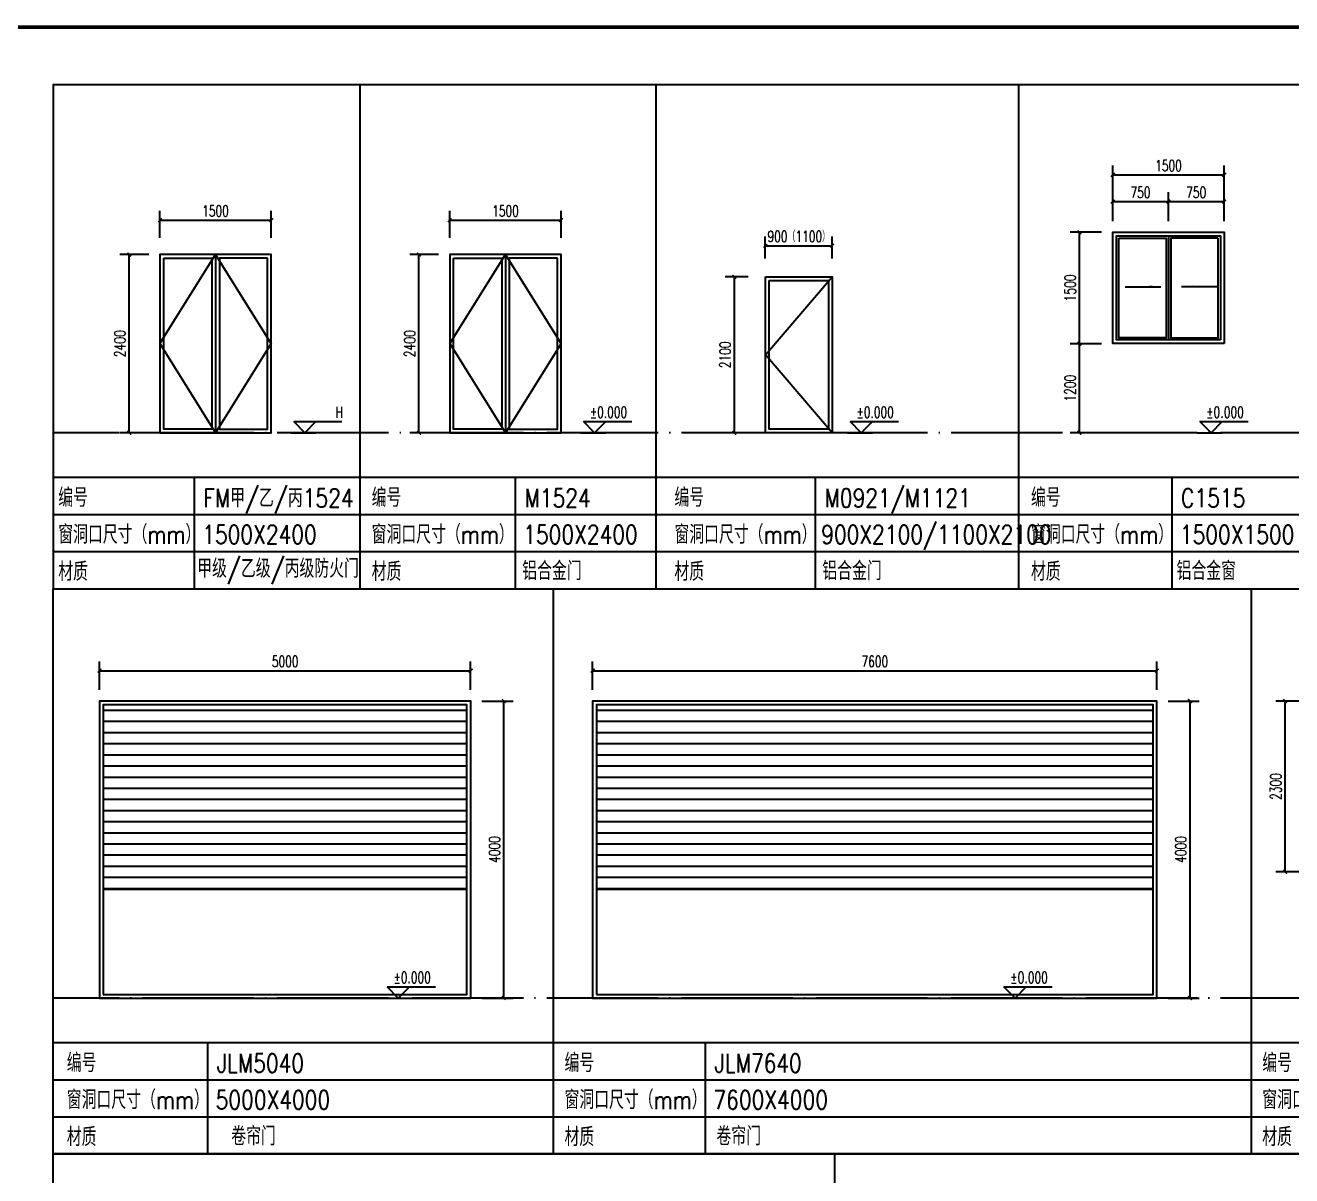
# Model space of a CAD drawing. Extents: x 409931 to 937299, y -508824 to 132289.
# Drawn here: x 656635 to 673691, y -190591 to -175099 of the extents above; entities that cross this region are included whole.
import ezdxf
from ezdxf.enums import TextEntityAlignment as Align

# ---------------------------------------------------------------- set-up
doc = ezdxf.new("R2010")
doc.units = 0
doc.header["$LTSCALE"] = 1500
doc.header["$MEASUREMENT"] = 0
doc.linetypes.add('DOTE', pattern=[2.42, 2, -0.2, 0.02, -0.2])
doc.layers.get('Defpoints').update_dxf_attribs({"color": 252})
for name, color, linetype in [('A-Dim1(尺寸标注)', 1, 'Continuous'), ('A-Elv(建筑标高)', 3, 'Continuous'), ('A-Hz(图名)', 7, 'Continuous'), ('C-sheet(通用-图框)', 11, 'Continuous'), ('DIM_SYMB', 3, 'Continuous'), ('DOTE', 1, 'Continuous'), ('PUB_HATCH', 8, 'Continuous'), ('PUB_TEXT', 7, 'Continuous'), ('WINDOW', 4, 'Continuous'), ('看线', 252, 'Continuous')]:
    doc.layers.add(name, color=color, linetype=linetype)
doc.layers.add('TK', color=151, linetype='Continuous', lineweight=13)
doc.styles.add('_TCH_DIM', font='SIMPLEX', dxfattribs={"bigfont": 'GBCBIG'})
doc.styles.add('_TCH_DIM_T3', font='SIMPLEX', dxfattribs={"width": 0.705882, "bigfont": 'GBCBIG'})
doc.styles.add('HZTXT', font='txt.shx', dxfattribs={"width": 0.8, "bigfont": 'hztxt.shx'})
doc.dimstyles.new('_TCH_ARCH&&50', dxfattribs={"dimtxt": 148.75, "dimasz": 50, "dimexe": 125, "dimexo": 150, "dimgap": 50, "dimtad": 1, "dimdec": 0, "dimzin": 0, "dimdsep": 46, "dimtxsty": '_TCH_DIM_T3', "dimblk": 'ARCHTICK', "dimcen": 0.09, "dimclrt": 7, "dimazin": 2, "dimtfac": 1, "dimtdec": 0, "dimtix": 1, "dimtmove": 2, "dimatfit": 3, "dimfxl": 0, "dimtolj": 1, "dimtzin": 0, "dimarcsym": 0})

# ---------------------------------------------------------------- blocks, each defined once
blk = doc.blocks.new('A1')
at = {"layer": 'TK'}
blk.add_line((-500, 29200), (-40800, 29200), dxfattribs=at)
at = {"layer": 'TK', "const_width": 50}
blk.add_lwpolyline([(-40800, 29200), (-500, 29200), (-500, 500), (-40800, 500)], close=True, dxfattribs=at)
blk = doc.blocks.new('_ArchTick')
at = {"color": 0, "linetype": 'ByBlock', "const_width": 0.4}
blk.add_lwpolyline([(-0.5, -0.5), (0.5, 0.5)], dxfattribs=at)
blk = doc.blocks.new('*D128')
at = {"layer": 'A-Dim1(尺寸标注)', "color": 0, "lineweight": -2}
for p, q in [((664276, -184049), (664276, -183665)), ((671876, -184049), (671876, -183665)), ((664276, -183790), (671876, -183790))]:
    blk.add_line(p, q, dxfattribs=at)
at = {"layer": 'Defpoints', "color": 0}
for p in [(671876, -183790), (664276, -184199), (671876, -184199)]:
    blk.add_point(p, dxfattribs=at)
at = {"layer": 'A-Dim1(尺寸标注)', "color": 0, "lineweight": -2, "xscale": 50, "yscale": 50, "zscale": 50, "rotation": 180}
blk.add_blockref('_ArchTick', (664276, -183790), dxfattribs=at)
at = {"layer": 'A-Dim1(尺寸标注)', "color": 0, "lineweight": -2, "xscale": 50, "yscale": 50, "zscale": 50}
blk.add_blockref('_ArchTick', (671876, -183790), dxfattribs=at)
at = {"layer": 'A-Dim1(尺寸标注)', "color": 7, "insert": (668076, -183666), "char_height": 148.8, "attachment_point": 5, "style": '_TCH_DIM_T3'}
blk.add_mtext('\\A1;7600', dxfattribs=at)
blk = doc.blocks.new('*D129')
at = {"layer": 'A-Dim1(尺寸标注)', "color": 0, "lineweight": -2}
for p, q in [((672026, -184199), (672447, -184199)), ((672322, -188199), (672322, -184199)), ((672026, -188199), (672447, -188199))]:
    blk.add_line(p, q, dxfattribs=at)
at = {"layer": 'Defpoints', "color": 0}
for p in [(671876, -184199), (672322, -184199), (671876, -188199)]:
    blk.add_point(p, dxfattribs=at)
at = {"layer": 'A-Dim1(尺寸标注)', "color": 0, "lineweight": -2, "xscale": 50, "yscale": 50, "zscale": 50}
for p, rotation in [((672322, -184199), 90), ((672322, -188199), 270)]:
    blk.add_blockref('_ArchTick', p, dxfattribs=dict(at, rotation=rotation))
at = {"layer": 'A-Dim1(尺寸标注)', "color": 7, "insert": (672198, -186199), "char_height": 148.8, "attachment_point": 5, "rotation": 90, "style": '_TCH_DIM_T3'}
blk.add_mtext('\\A1;4000', dxfattribs=at)
blk = doc.blocks.new('*D289')
at = {"layer": 'A-Dim1(尺寸标注)', "color": 0, "lineweight": -2}
for p, q in [((671282, -177736), (671282, -176987)), ((672782, -177736), (672782, -176987)), ((671282, -177112), (672782, -177112))]:
    blk.add_line(p, q, dxfattribs=at)
at = {"layer": 'Defpoints', "color": 0}
for p in [(672782, -177112), (671282, -177886), (672782, -177886)]:
    blk.add_point(p, dxfattribs=at)
at = {"layer": 'A-Dim1(尺寸标注)', "color": 0, "lineweight": -2, "xscale": 50, "yscale": 50, "zscale": 50, "rotation": 180}
blk.add_blockref('_ArchTick', (671282, -177112), dxfattribs=at)
at = {"layer": 'A-Dim1(尺寸标注)', "color": 0, "lineweight": -2, "xscale": 50, "yscale": 50, "zscale": 50}
blk.add_blockref('_ArchTick', (672782, -177112), dxfattribs=at)
at = {"layer": 'A-Dim1(尺寸标注)', "color": 7, "insert": (672032, -176988), "char_height": 148.8, "attachment_point": 5, "style": '_TCH_DIM_T3'}
blk.add_mtext('\\A1;1500', dxfattribs=at)
blk = doc.blocks.new('*D290')
at = {"layer": 'A-Dim1(尺寸标注)', "color": 0, "lineweight": -2}
for p, q in [((671282, -177736), (671282, -177347)), ((672032, -177736), (672032, -177347)), ((671282, -177472), (672032, -177472))]:
    blk.add_line(p, q, dxfattribs=at)
at = {"layer": 'Defpoints', "color": 0}
for p in [(672032, -177472), (671282, -177886), (672032, -177886)]:
    blk.add_point(p, dxfattribs=at)
at = {"layer": 'A-Dim1(尺寸标注)', "color": 0, "lineweight": -2, "xscale": 50, "yscale": 50, "zscale": 50, "rotation": 180}
blk.add_blockref('_ArchTick', (671282, -177472), dxfattribs=at)
at = {"layer": 'A-Dim1(尺寸标注)', "color": 0, "lineweight": -2, "xscale": 50, "yscale": 50, "zscale": 50}
blk.add_blockref('_ArchTick', (672032, -177472), dxfattribs=at)
at = {"layer": 'A-Dim1(尺寸标注)', "color": 7, "insert": (671657, -177348), "char_height": 148.8, "attachment_point": 5, "style": '_TCH_DIM_T3'}
blk.add_mtext('\\A1;750', dxfattribs=at)
blk = doc.blocks.new('*D291')
at = {"layer": 'A-Dim1(尺寸标注)', "color": 0, "lineweight": -2}
for p, q in [((672032, -177736), (672032, -177347)), ((672782, -177736), (672782, -177347)), ((672032, -177472), (672782, -177472))]:
    blk.add_line(p, q, dxfattribs=at)
at = {"layer": 'Defpoints', "color": 0}
for p in [(672782, -177472), (672032, -177886), (672782, -177886)]:
    blk.add_point(p, dxfattribs=at)
at = {"layer": 'A-Dim1(尺寸标注)', "color": 0, "lineweight": -2, "xscale": 50, "yscale": 50, "zscale": 50, "rotation": 180}
blk.add_blockref('_ArchTick', (672032, -177472), dxfattribs=at)
at = {"layer": 'A-Dim1(尺寸标注)', "color": 0, "lineweight": -2, "xscale": 50, "yscale": 50, "zscale": 50}
blk.add_blockref('_ArchTick', (672782, -177472), dxfattribs=at)
at = {"layer": 'A-Dim1(尺寸标注)', "color": 7, "insert": (672407, -177348), "char_height": 148.8, "attachment_point": 5, "style": '_TCH_DIM_T3'}
blk.add_mtext('\\A1;750', dxfattribs=at)
blk = doc.blocks.new('*D292')
at = {"layer": 'A-Dim1(尺寸标注)', "color": 0, "lineweight": -2}
for p, q in [((671132, -177886), (670708, -177886)), ((670833, -179386), (670833, -177886)), ((671132, -179386), (670708, -179386))]:
    blk.add_line(p, q, dxfattribs=at)
at = {"layer": 'Defpoints', "color": 0}
for p in [(670833, -177886), (671282, -177886), (671282, -179386)]:
    blk.add_point(p, dxfattribs=at)
at = {"layer": 'A-Dim1(尺寸标注)', "color": 0, "lineweight": -2, "xscale": 50, "yscale": 50, "zscale": 50}
for p, rotation in [((670833, -177886), 90), ((670833, -179386), 270)]:
    blk.add_blockref('_ArchTick', p, dxfattribs=dict(at, rotation=rotation))
at = {"layer": 'A-Dim1(尺寸标注)', "color": 7, "insert": (670708, -178636), "char_height": 148.8, "attachment_point": 5, "rotation": 90, "style": '_TCH_DIM_T3'}
blk.add_mtext('\\A1;1500', dxfattribs=at)
blk = doc.blocks.new('*D293')
at = {"layer": 'A-Dim1(尺寸标注)', "color": 0, "lineweight": -2}
for p, q in [((671132, -179386), (670708, -179386)), ((670833, -180586), (670833, -179386)), ((671132, -180586), (670708, -180586))]:
    blk.add_line(p, q, dxfattribs=at)
at = {"layer": 'Defpoints', "color": 0}
for p in [(670833, -179386), (671282, -179386), (671282, -180586)]:
    blk.add_point(p, dxfattribs=at)
at = {"layer": 'A-Dim1(尺寸标注)', "color": 0, "lineweight": -2, "xscale": 50, "yscale": 50, "zscale": 50}
for p, rotation in [((670833, -179386), 90), ((670833, -180586), 270)]:
    blk.add_blockref('_ArchTick', p, dxfattribs=dict(at, rotation=rotation))
at = {"layer": 'A-Dim1(尺寸标注)', "color": 7, "insert": (670708, -179986), "char_height": 148.8, "attachment_point": 5, "rotation": 90, "style": '_TCH_DIM_T3'}
blk.add_mtext('\\A1;1200', dxfattribs=at)
blk = doc.blocks.new('*D294')
at = {"layer": 'A-Dim1(尺寸标注)', "color": 0, "lineweight": -2}
for p, q in [((662351, -177961), (662351, -177598)), ((662351, -177723), (663851, -177723)), ((663851, -177961), (663851, -177598))]:
    blk.add_line(p, q, dxfattribs=at)
at = {"layer": 'Defpoints', "color": 0}
for p in [(663851, -177723), (662351, -178111), (663851, -178111)]:
    blk.add_point(p, dxfattribs=at)
at = {"layer": 'A-Dim1(尺寸标注)', "color": 0, "lineweight": -2, "xscale": 50, "yscale": 50, "zscale": 50, "rotation": 180}
blk.add_blockref('_ArchTick', (662351, -177723), dxfattribs=at)
at = {"layer": 'A-Dim1(尺寸标注)', "color": 0, "lineweight": -2, "xscale": 50, "yscale": 50, "zscale": 50}
blk.add_blockref('_ArchTick', (663851, -177723), dxfattribs=at)
at = {"layer": 'A-Dim1(尺寸标注)', "color": 7, "insert": (663101, -177599), "char_height": 148.8, "attachment_point": 5, "style": '_TCH_DIM_T3'}
blk.add_mtext('\\A1;1500', dxfattribs=at)
blk = doc.blocks.new('*D295')
at = {"layer": 'A-Dim1(尺寸标注)', "color": 0, "lineweight": -2}
for p, q in [((662201, -178186), (661812, -178186)), ((661937, -180586), (661937, -178186)), ((662201, -180586), (661812, -180586))]:
    blk.add_line(p, q, dxfattribs=at)
at = {"layer": 'Defpoints', "color": 0}
for p in [(661937, -178186), (662351, -178186), (662351, -180586)]:
    blk.add_point(p, dxfattribs=at)
at = {"layer": 'A-Dim1(尺寸标注)', "color": 0, "lineweight": -2, "xscale": 50, "yscale": 50, "zscale": 50}
for p, rotation in [((661937, -178186), 90), ((661937, -180586), 270)]:
    blk.add_blockref('_ArchTick', p, dxfattribs=dict(at, rotation=rotation))
at = {"layer": 'A-Dim1(尺寸标注)', "color": 7, "insert": (661812, -179386), "char_height": 148.8, "attachment_point": 5, "rotation": 90, "style": '_TCH_DIM_T3'}
blk.add_mtext('\\A1;2400', dxfattribs=at)
blk = doc.blocks.new('*D296')
at = {"layer": 'A-Dim1(尺寸标注)', "color": 0, "lineweight": -2}
for p, q in [((658448, -177961), (658448, -177598)), ((658448, -177723), (659948, -177723)), ((659948, -177961), (659948, -177598))]:
    blk.add_line(p, q, dxfattribs=at)
at = {"layer": 'Defpoints', "color": 0}
for p in [(659948, -177723), (658448, -178111), (659948, -178111)]:
    blk.add_point(p, dxfattribs=at)
at = {"layer": 'A-Dim1(尺寸标注)', "color": 0, "lineweight": -2, "xscale": 50, "yscale": 50, "zscale": 50, "rotation": 180}
blk.add_blockref('_ArchTick', (658448, -177723), dxfattribs=at)
at = {"layer": 'A-Dim1(尺寸标注)', "color": 0, "lineweight": -2, "xscale": 50, "yscale": 50, "zscale": 50}
blk.add_blockref('_ArchTick', (659948, -177723), dxfattribs=at)
at = {"layer": 'A-Dim1(尺寸标注)', "color": 7, "insert": (659198, -177599), "char_height": 148.8, "attachment_point": 5, "style": '_TCH_DIM_T3'}
blk.add_mtext('\\A1;1500', dxfattribs=at)
blk = doc.blocks.new('*D297')
at = {"layer": 'A-Dim1(尺寸标注)', "color": 0, "lineweight": -2}
for p, q in [((658298, -178186), (657909, -178186)), ((658034, -180586), (658034, -178186)), ((658298, -180586), (657909, -180586))]:
    blk.add_line(p, q, dxfattribs=at)
at = {"layer": 'Defpoints', "color": 0}
for p in [(658034, -178186), (658448, -178186), (658448, -180586)]:
    blk.add_point(p, dxfattribs=at)
at = {"layer": 'A-Dim1(尺寸标注)', "color": 0, "lineweight": -2, "xscale": 50, "yscale": 50, "zscale": 50}
for p, rotation in [((658034, -178186), 90), ((658034, -180586), 270)]:
    blk.add_blockref('_ArchTick', p, dxfattribs=dict(at, rotation=rotation))
at = {"layer": 'A-Dim1(尺寸标注)', "color": 7, "insert": (657910, -179386), "char_height": 148.8, "attachment_point": 5, "rotation": 90, "style": '_TCH_DIM_T3'}
blk.add_mtext('\\A1;2400', dxfattribs=at)
blk = doc.blocks.new('*D298')
at = {"layer": 'A-Dim1(尺寸标注)', "color": 0, "lineweight": -2}
for p, q in [((666602, -178238), (666602, -177942)), ((666602, -178067), (667502, -178067)), ((667502, -178238), (667502, -177942))]:
    blk.add_line(p, q, dxfattribs=at)
at = {"layer": 'Defpoints', "color": 0}
for p in [(667502, -178067), (666602, -178388), (667502, -178388)]:
    blk.add_point(p, dxfattribs=at)
at = {"layer": 'A-Dim1(尺寸标注)', "color": 0, "lineweight": -2, "xscale": 50, "yscale": 50, "zscale": 50, "rotation": 180}
blk.add_blockref('_ArchTick', (666602, -178067), dxfattribs=at)
at = {"layer": 'A-Dim1(尺寸标注)', "color": 0, "lineweight": -2, "xscale": 50, "yscale": 50, "zscale": 50}
blk.add_blockref('_ArchTick', (667502, -178067), dxfattribs=at)
at = {"layer": 'A-Dim1(尺寸标注)', "color": 7, "insert": (667052, -177943), "char_height": 148.75, "attachment_point": 5, "style": '_TCH_DIM_T3'}
blk.add_mtext('\\A1;900（1100）', dxfattribs=at)
blk = doc.blocks.new('*D299')
at = {"layer": 'A-Dim1(尺寸标注)', "color": 0, "lineweight": -2}
for p, q in [((666372, -178486), (666060, -178486)), ((666185, -180586), (666185, -178486)), ((666372, -180586), (666060, -180586))]:
    blk.add_line(p, q, dxfattribs=at)
at = {"layer": 'Defpoints', "color": 0}
for p in [(666185, -178486), (666522, -178486), (666522, -180586)]:
    blk.add_point(p, dxfattribs=at)
at = {"layer": 'A-Dim1(尺寸标注)', "color": 0, "lineweight": -2, "xscale": 50, "yscale": 50, "zscale": 50}
for p, rotation in [((666185, -178486), 90), ((666185, -180586), 270)]:
    blk.add_blockref('_ArchTick', p, dxfattribs=dict(at, rotation=rotation))
at = {"layer": 'A-Dim1(尺寸标注)', "color": 7, "insert": (666060, -179536), "char_height": 148.8, "attachment_point": 5, "rotation": 90, "style": '_TCH_DIM_T3'}
blk.add_mtext('\\A1;2100', dxfattribs=at)
blk = doc.blocks.new('*D311')
at = {"layer": 'A-Dim1(尺寸标注)', "color": 0, "lineweight": -2}
for p, q in [((674332, -184199), (673477, -184199)), ((673602, -186499), (673602, -184199)), ((674332, -186499), (673477, -186499))]:
    blk.add_line(p, q, dxfattribs=at)
at = {"layer": 'Defpoints', "color": 0}
for p in [(673602, -184199), (674482, -184199), (674482, -186499)]:
    blk.add_point(p, dxfattribs=at)
at = {"layer": 'A-Dim1(尺寸标注)', "color": 0, "lineweight": -2, "xscale": 50, "yscale": 50, "zscale": 50}
for p, rotation in [((673602, -184199), 90), ((673602, -186499), 270)]:
    blk.add_blockref('_ArchTick', p, dxfattribs=dict(at, rotation=rotation))
at = {"layer": 'A-Dim1(尺寸标注)', "color": 7, "insert": (673478, -185349), "char_height": 148.8, "attachment_point": 5, "rotation": 90, "style": '_TCH_DIM_T3'}
blk.add_mtext('\\A1;2300', dxfattribs=at)
blk = doc.blocks.new('*D315')
at = {"layer": 'A-Dim1(尺寸标注)', "color": 0, "lineweight": -2}
for p, q in [((657633, -184049), (657633, -183665)), ((662633, -184049), (662633, -183665)), ((657633, -183790), (662633, -183790))]:
    blk.add_line(p, q, dxfattribs=at)
at = {"layer": 'Defpoints', "color": 0}
for p in [(662633, -183790), (657633, -184199), (662633, -184199)]:
    blk.add_point(p, dxfattribs=at)
at = {"layer": 'A-Dim1(尺寸标注)', "color": 0, "lineweight": -2, "xscale": 50, "yscale": 50, "zscale": 50, "rotation": 180}
blk.add_blockref('_ArchTick', (657633, -183790), dxfattribs=at)
at = {"layer": 'A-Dim1(尺寸标注)', "color": 0, "lineweight": -2, "xscale": 50, "yscale": 50, "zscale": 50}
blk.add_blockref('_ArchTick', (662633, -183790), dxfattribs=at)
at = {"layer": 'A-Dim1(尺寸标注)', "color": 7, "insert": (660133, -183666), "char_height": 148.8, "attachment_point": 5, "style": '_TCH_DIM_T3'}
blk.add_mtext('\\A1;5000', dxfattribs=at)
blk = doc.blocks.new('*D316')
at = {"layer": 'A-Dim1(尺寸标注)', "color": 0, "lineweight": -2}
for p, q in [((662783, -184199), (663205, -184199)), ((663080, -188199), (663080, -184199)), ((662783, -188199), (663205, -188199))]:
    blk.add_line(p, q, dxfattribs=at)
at = {"layer": 'Defpoints', "color": 0}
for p in [(662633, -184199), (663080, -184199), (662633, -188199)]:
    blk.add_point(p, dxfattribs=at)
at = {"layer": 'A-Dim1(尺寸标注)', "color": 0, "lineweight": -2, "xscale": 50, "yscale": 50, "zscale": 50}
for p, rotation in [((663080, -184199), 90), ((663080, -188199), 270)]:
    blk.add_blockref('_ArchTick', p, dxfattribs=dict(at, rotation=rotation))
at = {"layer": 'A-Dim1(尺寸标注)', "color": 7, "insert": (662955, -186199), "char_height": 148.8, "attachment_point": 5, "rotation": 90, "style": '_TCH_DIM_T3'}
blk.add_mtext('\\A1;4000', dxfattribs=at)

msp = doc.modelspace()

# ---------------------------------------------------------------- hatches: boundary and pattern name
at = {"layer": 'DIM_SYMB'}
for points in [[(671930.8, -178622), (671780.8, -178622), (671780.8, -178602)], [(672206.9, -178622), (672356.9, -178622), (672356.9, -178602)]]:
    msp.add_hatch(color=256, dxfattribs=at).paths.add_polyline_path(points)
at = {"layer": 'PUB_HATCH'}
h = msp.add_hatch(dxfattribs=at)
h.set_pattern_fill('_USER', color=256, scale=150, style=0, pattern_type=0)
h.set_pattern_definition([(0, (196381.98, 195027.63), (0, 150), [])])
h.paths.add_polyline_path([(662583.5, -186739.4), (662583.5, -184249.2), (657683.5, -184249.2), (657683.5, -186739.4)])
h = msp.add_hatch(dxfattribs=at)
h.set_pattern_fill('_USER', color=256, scale=150, style=0, pattern_type=0)
h.set_pattern_definition([(0, (203024.6, 195027.63), (0, 150), [])])
h.paths.add_polyline_path([(671826.1, -186739.4), (671826.1, -184249.2), (664326.1, -184249.2), (664326.1, -186739.4)])

# ---------------------------------------------------------------- linework, layer by layer
at = {"layer": 'A-Elv(建筑标高)'}
for p, q in [((660399.2, -180585.8), (660249.2, -180435.8)), ((660249.2, -180435.8), (660899.5, -180435.8)), ((660399.2, -180585.8), (660549.2, -180435.8)), ((664301.8, -180585.8), (664151.8, -180435.8)), ((664151.8, -180435.8), (664802, -180435.8)), ((664301.8, -180585.8), (664451.8, -180435.8)), ((667893.8, -180585.8), (667743.8, -180435.8)), ((667743.8, -180435.8), (668394, -180435.8)), ((667893.8, -180585.8), (668043.8, -180435.8)), ((672606.2, -180585.8), (672456.2, -180435.8)), ((672456.2, -180435.8), (673106.5, -180435.8)), ((672606.2, -180585.8), (672756.2, -180435.8)), ((660213.3, -180585.8), (660549.2, -180585.8)), ((664115.9, -180585.8), (664451.8, -180585.8)), ((667707.9, -180585.8), (668043.8, -180585.8)), ((672420.3, -180585.8), (672756.2, -180585.8)), ((661658.9, -188199.2), (661508.9, -188049.2)), ((661508.9, -188049.2), (662159.1, -188049.2)), ((661658.9, -188199.2), (661808.9, -188049.2)), ((669966.5, -188199.2), (669816.5, -188049.2)), ((669816.5, -188049.2), (670466.7, -188049.2)), ((669966.5, -188199.2), (670116.5, -188049.2)), ((661473, -188199.2), (661808.9, -188199.2)), ((669780.6, -188199.2), (670116.5, -188199.2))]:
    msp.add_line(p, q, dxfattribs=at)
at = {"layer": 'C-sheet(通用-图框)'}
for p, q in [((661147, -182685.8), (661147, -175900)), ((665131.4, -182685.8), (665131.4, -175900)), ((670015.9, -182685.8), (670015.9, -175900)), ((657008.5, -181185.8), (690568.3, -181185.8)), ((658908.5, -181185.8), (658908.5, -182685.8)), ((663232.9, -181185.8), (663232.9, -182685.8)), ((667274.1, -181185.8), (667274.1, -182685.8)), ((672076.6, -181185.8), (672076.6, -182685.8)), ((657008.5, -181685.8), (690568.3, -181685.8)), ((657008.5, -182185.8), (690568.3, -182185.8)), ((663751.1, -190299.2), (663751.1, -182685.8)), ((673148.8, -190299.2), (673148.8, -182685.8)), ((657008.5, -188799.2), (690568.3, -188799.2)), ((659089.7, -188799.2), (659089.7, -190299.2)), ((665793.9, -188799.2), (665793.9, -190299.2)), ((657008.5, -189299.2), (690568.3, -189299.2)), ((657008.5, -189799.2), (690568.3, -189799.2)), ((667539.4, -197085), (667539.4, -190299.2))]:
    msp.add_line(p, q, dxfattribs=at)
for points in [[(690568.3, -182685.8), (690568.3, -175900), (657008.5, -175900), (657008.5, -182685.8), (690568.3, -182685.8)], [(690568.3, -182685.8), (690568.3, -190299.2), (657008.5, -190299.2), (657008.5, -182685.8), (690568.3, -182685.8)]]:
    msp.add_lwpolyline(points, dxfattribs=at)
msp.add_lwpolyline([(690568.3, -190299.2), (690568.3, -197085), (657008.5, -197085), (657008.5, -190299.2), (690568.3, -190299.2)], close=True, dxfattribs=at)
at = {"layer": 'DIM_SYMB'}
for points in [[(671447.7, -178622), (671930.8, -178622)], [(672690.1, -178622), (672206.9, -178622)]]:
    msp.add_lwpolyline(points, dxfattribs=at)
at = {"layer": 'DOTE', "color": 1, "linetype": 'DOTE', "ltscale": 0.5}
for p, q in [((690568.3, -180585.8), (657008.5, -180585.8)), ((690568.3, -188199.2), (657008.5, -188199.2))]:
    msp.add_line(p, q, dxfattribs=at)
at = {"layer": 'WINDOW'}
for p, q in [((672031.9, -177935.8), (672031.9, -179335.8)), ((659198.3, -178185.8), (659198.3, -180585.8)), ((663100.8, -178185.8), (663100.8, -180585.8)), ((667502.4, -178485.8), (667502.4, -180585.8)), ((662583.5, -186739.4), (657683.5, -186739.4)), ((671826.1, -186739.4), (664326.1, -186739.4))]:
    msp.add_line(p, q, dxfattribs=at)
for points in [[(672781.9, -179385.8), (671281.9, -179385.8), (671281.9, -177885.8), (672781.9, -177885.8)], [(672731.9, -179335.8), (671331.9, -179335.8), (671331.9, -177935.8), (672731.9, -177935.8)], [(671361.9, -177965.8), (672001.9, -177965.8), (672001.9, -179305.8), (671361.9, -179305.8)], [(672701.9, -177965.8), (672061.9, -177965.8), (672061.9, -179305.8), (672701.9, -179305.8)], [(658448.3, -180585.8), (659948.3, -180585.8), (659948.3, -178185.8), (658448.3, -178185.8)], [(658498.3, -178235.8), (659148.3, -178235.8), (659148.3, -180535.8), (658498.3, -180535.8)], [(659898.3, -178235.8), (659248.3, -178235.8), (659248.3, -180535.8), (659898.3, -180535.8)], [(662350.8, -180585.8), (663850.8, -180585.8), (663850.8, -178185.8), (662350.8, -178185.8)], [(662400.8, -178235.8), (663050.8, -178235.8), (663050.8, -180535.8), (662400.8, -180535.8)], [(663800.8, -178235.8), (663150.8, -178235.8), (663150.8, -180535.8), (663800.8, -180535.8)], [(666602.4, -178485.8), (667502.4, -178485.8), (667502.4, -180585.8), (666602.4, -180585.8)], [(666652.4, -178535.8), (667452.4, -178535.8), (667452.4, -180535.8), (666652.4, -180535.8)], [(657633.5, -188199.2), (662633.5, -188199.2), (662633.5, -184199.2), (657633.5, -184199.2)], [(664276.1, -188199.2), (671876.1, -188199.2), (671876.1, -184199.2), (664276.1, -184199.2)], [(657683.5, -188149.2), (662583.5, -188149.2), (662583.5, -184249.2), (657683.5, -184249.2)], [(664326.1, -188149.2), (671826.1, -188149.2), (671826.1, -184249.2), (664326.1, -184249.2)]]:
    msp.add_lwpolyline(points, close=True, dxfattribs=at)
at = {"layer": '看线'}
for p, q in [((658448.3, -179385.8), (659198.3, -178185.8)), ((659948.3, -179385.8), (659198.3, -178185.8)), ((662350.8, -179385.8), (663100.8, -178185.8)), ((663850.8, -179385.8), (663100.8, -178185.8)), ((666602.4, -179535.8), (667502.4, -178485.8)), ((658448.3, -179385.8), (659198.3, -180585.8)), ((659948.3, -179385.8), (659198.3, -180585.8)), ((662350.8, -179385.8), (663100.8, -180585.8)), ((663850.8, -179385.8), (663100.8, -180585.8)), ((667502.4, -180585.8), (666602.4, -179535.8))]:
    msp.add_line(p, q, dxfattribs=at)

# ---------------------------------------------------------------- block references
at = {"layer": 'TK'}
msp.add_blockref('A1', (696504.8, -204323.5), dxfattribs=at)

# ---------------------------------------------------------------- texts
at = {"layer": 'A-Hz(图名)', "style": 'HZTXT', "width": 0.8}
for s, p in [('编号', (657078.6, -181583.9)), ('FM甲/乙/丙1524', (659033.8, -181589.1)), ('编号', (661300, -181583.9)), ('编号', (665377.6, -181583.9)), ('M0921/M1121', (667399.4, -181589.1)), ('编号', (670180.2, -181583.9)), ('M1524', (663358.2, -181589.1)), ('C1515', (672201.9, -181589.1)), ('窗洞口尺寸（mm）', (657078.6, -182080.7)), ('窗洞口尺寸（mm）', (661300, -182080.7)), ('窗洞口尺寸（mm）', (665377.6, -182080.7)), ('900X2100/1100X2100', (667354.3, -182080.7)), ('窗洞口尺寸（mm）', (670180.2, -182080.7)), ('1500X2400', (659017.3, -182080.7)), ('1500X2400', (663341.6, -182080.7)), ('1500X1500', (672185.4, -182080.7)), ('材质', (657078.6, -182580.6)), ('材质', (661300, -182580.6)), ('材质', (665377.6, -182580.6)), ('材质', (670180.2, -182580.6)), ('编号', (657193.3, -189197.3)), ('JLM5040', (659215, -189202.5)), ('编号', (663897.4, -189197.3)), ('JLM7640', (665919.2, -189202.5)), ('编号', (673295.4, -189197.3)), ('窗洞口尺寸（mm）', (657193.3, -189694.2)), ('5000X4000', (659198.5, -189694.2)), ('窗洞口尺寸（mm）', (663897.4, -189694.2)), ('7600X4000', (665902.6, -189694.2)), ('窗洞口尺寸（mm）', (673295.4, -189694.2)), ('材质', (657193.3, -190194.1)), ('材质', (663897.4, -190194.1)), ('材质', (673295.4, -190194.1))]:
    msp.add_text(s, height=250, dxfattribs=at).set_placement(p)
for s, p in [('甲级/乙级/丙级防火门', (660038.9, -182432.3)), ('铝合金门', (663728, -182432.3)), ('铝合金门', (667769.2, -182432.3)), ('铝合金窗', (672540.9, -182432.3)), ('卷帘门', (659708, -190045.7)), ('卷帘门', (666244.1, -190045.7))]:
    msp.add_text(s, height=250, dxfattribs=at).set_placement(p, align=Align.MIDDLE)
at = {"layer": 'PUB_TEXT', "style": '_TCH_DIM', "width": 0.705882}
for s, height, p in [('H', 148.8, (660814.5, -180383.3)), ('%%P0.000', 148.75, (664237, -180383.3)), ('%%P0.000', 148.75, (667829, -180383.3)), ('%%P0.000', 148.75, (672541.5, -180383.3)), ('%%P0.000', 148.75, (661594.1, -187996.7)), ('%%P0.000', 148.75, (669901.7, -187996.7))]:
    msp.add_text(s, height=height, dxfattribs=at).set_placement(p)

# ---------------------------------------------------------------- dimensions: what is measured, and where the dimension line sits
at = {"layer": 'A-Dim1(尺寸标注)'}
for p1, p2, distance, picture, middle in [((671281.9, -177885.8), (672781.9, -177885.8), 773.7, '*D289', (672031.9, -176987.7)), ((671281.9, -177885.8), (672031.9, -177885.8), 413.6, '*D290', (671656.9, -177347.8)), ((672031.9, -177885.8), (672781.9, -177885.8), 413.6, '*D291', (672406.9, -177347.8)), ((658448.3, -178110.8), (659948.3, -178110.8), 387.9, '*D296', (659198.3, -177598.5)), ((662350.8, -178110.8), (663850.8, -178110.8), 387.9, '*D294', (663100.8, -177598.5)), ((671281.9, -179385.8), (671281.9, -177885.8), 449.2, '*D292', (670708.3, -178635.8)), ((658448.3, -180585.8), (658448.3, -178185.8), 414.2, '*D297', (657909.7, -179385.8)), ((662350.8, -180585.8), (662350.8, -178185.8), 414.2, '*D295', (661812.2, -179385.8)), ((666522.2, -180585.8), (666522.2, -178485.8), 337.5, '*D299', (666060.3, -179535.8)), ((671281.9, -180585.8), (671281.9, -179385.8), 449.2, '*D293', (670708.3, -179985.8)), ((657633.5, -184199.2), (662633.5, -184199.2), 409, '*D315', (660133.5, -183665.8)), ((664276.1, -184199.2), (671876.1, -184199.2), 409, '*D128', (668076.1, -183665.8)), ((662633.5, -188199.2), (662633.5, -184199.2), -446.1, '*D316', (662955.2, -186199.2)), ((671876.1, -188199.2), (671876.1, -184199.2), -446.1, '*D129', (672197.8, -186199.2)), ((674481.6, -186499.2), (674481.6, -184199.2), 879.4, '*D311', (673477.8, -185349.2))]:
    dim = msp.add_aligned_dim(p1=p1, p2=p2, distance=distance, dimstyle='_TCH_ARCH&&50', dxfattribs=at)
    dim.commit()
    dim.dimension.update_dxf_attribs({"geometry": picture, "text_midpoint": middle})
dim = msp.add_aligned_dim(p1=(666602.4, -178388.4), p2=(667502.4, -178388.4), distance=321.3, text='900（1100）', dimstyle='_TCH_ARCH&&50', dxfattribs=at)
dim.commit()
dim.dimension.update_dxf_attribs({"geometry": '*D298', "text_midpoint": (667052.4, -177942.7)})

doc.saveas('drawing.dxf')
